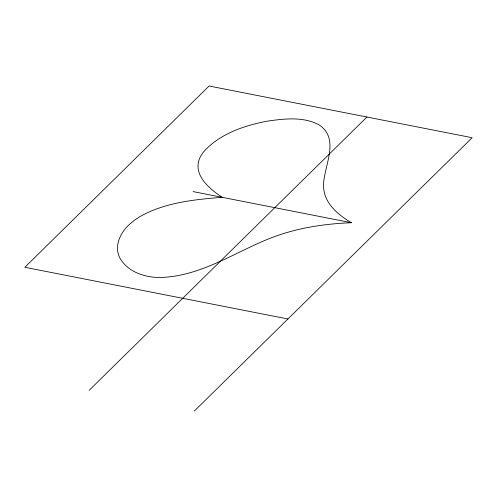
<?xml version="1.0" encoding="UTF-8"?>
<svg xmlns="http://www.w3.org/2000/svg" width="497" height="497" viewBox="0 0 497 497"><rect width="100%" height="100%" fill="white"/><g stroke="black" fill="none" stroke-linecap="round" stroke-linejoin="round"><path stroke-width="0.75" d="M89.168 390.313L366.929 117.031M194.395 410.994L472.15 137.712L209.088 86.006L24.85 267.28L287.912 318.981M351.404 222.724C331.424 223.526 311.439 225.936 292.087 231.093A113.683 59.565 -20.5 0 0 270.064 238.287C233.752 252.756 199.452 277.053 159.003 277.488C144.59 277.283 128.785 272.095 120.696 259.409C112.751 246.723 120.777 231.198 131.283 222.818A42.81 22.433 -20.5 0 1 141.626 215.63C166.271 202.385 194.824 199.471 222.271 197.34C209.939 189.227 192.954 175.478 199.471 158.717A42.81 22.433 -20.5 0 1 204.752 150.535C220.873 133.531 244.17 125.654 266.634 121.256C283.75 118.777 302.791 116.323 318.739 124.666C340.774 138.843 323.597 165.936 323.528 185.685A113.683 59.565 -20.5 0 0 326.026 197.7C330.952 208.926 341.19 216.58 351.404 222.724L193.078 191.6"/></g></svg>
